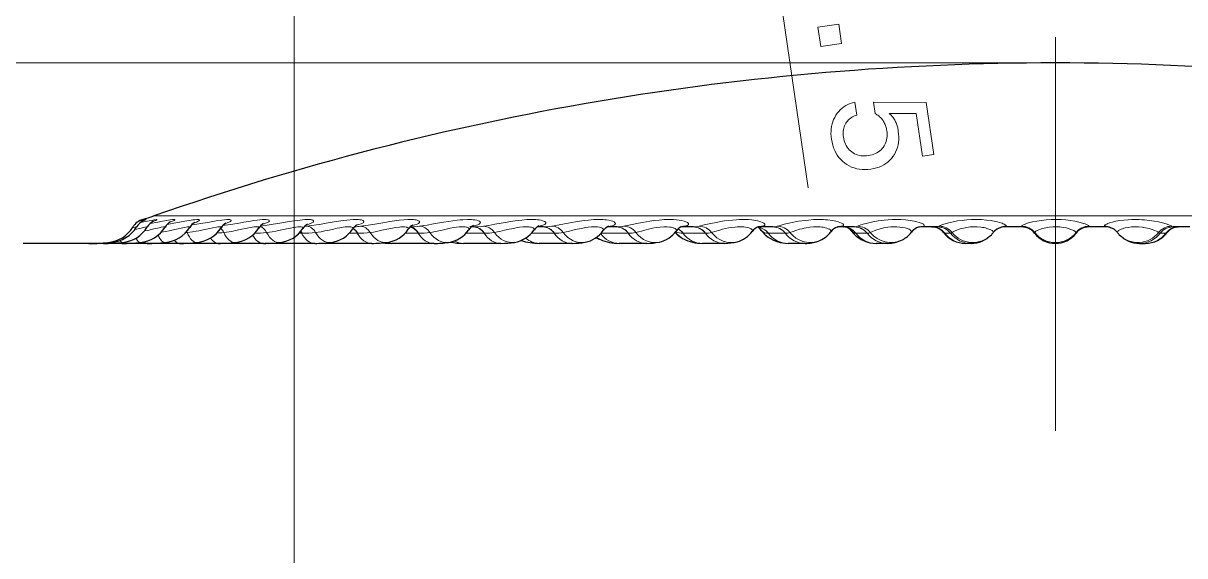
# Model space of a CAD drawing. Extents: x 0 to 297, y 0 to 562.
# Drawn here: x 122.05 to 157.45, y 100.08 to 116.32 of the extents above; entities that cross this region are included whole.
import ezdxf

# ---------------------------------------------------------------- set-up
doc = ezdxf.new("R2010")
doc.units = 0
doc.linetypes.add('DASHDOT', pattern=[18.5, 12, -3, 0.5, -3])

msp = doc.modelspace()

# ---------------------------------------------------------------- linework, layer by layer
at = {"color": 7, "linetype": 'DASHDOT', "lineweight": 13}
msp.add_line((153.502, 393.394), (153.502, 102.364), dxfattribs=at)
at = {"color": 7, "lineweight": 13}
for p, q in [((130.302, 133.509), (130.302, 91.056)), ((153.5, 115.109), (101.472, 115.109)), ((177.611, 110.445), (126.03, 110.445))]:
    msp.add_line(p, q, dxfattribs=at)
at = {"color": 7, "lineweight": 13, "ltscale": 0.417469}
msp.add_line((143.549, 127.828), (145.973, 111.306), dxfattribs=at)
at = {"color": 7, "lineweight": 13, "ltscale": 0.000217957}
msp.add_line((125.688, 110.337), (125.679, 110.334), dxfattribs=at)
at = {"color": 7, "lineweight": 13, "ltscale": 0.001839}
msp.add_line((130.619, 110.124), (130.692, 110.131), dxfattribs=at)
at = {"color": 7, "lineweight": 13, "ltscale": 0.001012}
msp.add_line((135.66, 110.128), (135.7, 110.131), dxfattribs=at)
at = {"color": 7, "lineweight": 30, "ltscale": 0.001883}
msp.add_line((135.78, 110.109), (135.704, 110.109), dxfattribs=at)
at = {"color": 7, "lineweight": 30, "ltscale": 0.00469}
msp.add_line((137.897, 110.109), (137.71, 110.109), dxfattribs=at)
at = {"color": 7, "lineweight": 13, "ltscale": 0.000327792}
msp.add_line((137.756, 110.131), (137.743, 110.129), dxfattribs=at)
at = {"color": 7, "lineweight": 13, "ltscale": 0.000237675}
msp.add_line((137.747, 110.131), (137.756, 110.131), dxfattribs=at)
at = {"color": 7, "lineweight": 30, "ltscale": 0.007217}
msp.add_line((140.134, 110.109), (139.845, 110.109), dxfattribs=at)
at = {"color": 7, "lineweight": 13, "ltscale": 0.001591}
msp.add_line((139.932, 110.131), (139.869, 110.121), dxfattribs=at)
at = {"color": 7, "lineweight": 13, "ltscale": 0.001208}
msp.add_line((139.883, 110.128), (139.932, 110.131), dxfattribs=at)
at = {"color": 7, "lineweight": 30, "ltscale": 0.00946}
msp.add_line((142.472, 110.109), (142.093, 110.109), dxfattribs=at)
at = {"color": 7, "lineweight": 30, "ltscale": 0.000719705}
msp.add_line((144.451, 110.092), (144.424, 110.102), dxfattribs=at)
at = {"color": 7, "lineweight": 30, "ltscale": 0.011376}
msp.add_line((144.894, 110.109), (144.439, 110.109), dxfattribs=at)
at = {"color": 7, "lineweight": 30, "ltscale": 0.000397166}
msp.add_line((146.858, 110.107), (146.873, 110.109), dxfattribs=at)
at = {"color": 7, "lineweight": 30, "ltscale": 0.012702}
msp.add_line((147.382, 110.109), (146.873, 110.109), dxfattribs=at)
at = {"color": 7, "lineweight": 30, "ltscale": 0.000191122}
msp.add_line((147.034, 110.109), (147.042, 110.109), dxfattribs=at)
at = {"color": 7, "lineweight": 30, "ltscale": 0.012899}
for p, q in [((149.916, 110.109), (149.4, 110.109)), ((157.604, 110.109), (157.088, 110.109))]:
    msp.add_line(p, q, dxfattribs=at)
at = {"color": 7, "lineweight": 30, "ltscale": 0.000479229}
msp.add_line((149.741, 110.109), (149.76, 110.108), dxfattribs=at)
at = {"color": 7, "lineweight": 30, "ltscale": 0.012998}
for p, q in [((152.477, 110.109), (151.957, 110.109)), ((155.046, 110.109), (154.526, 110.109))]:
    msp.add_line(p, q, dxfattribs=at)
at = {"color": 7, "lineweight": 13, "ltscale": 0.000560812}
for p, q in [((152.477, 110.131), (152.477, 110.109)), ((154.526, 110.109), (154.527, 110.131))]:
    msp.add_line(p, q, dxfattribs=at)
at = {"color": 7, "lineweight": 30, "ltscale": 0.00047961}
msp.add_line((157.262, 110.109), (157.243, 110.108), dxfattribs=at)
at = {"color": 7, "lineweight": 13, "ltscale": 0.0012}
msp.add_line((126.995, 109.936), (127.043, 109.94), dxfattribs=at)
at = {"color": 7, "lineweight": 13, "ltscale": 0.000887598}
msp.add_line((127.043, 109.94), (127.029, 109.972), dxfattribs=at)
at = {"color": 7, "lineweight": 13, "ltscale": 0.002045}
msp.add_line((130.535, 109.916), (130.453, 109.916), dxfattribs=at)
at = {"color": 7, "lineweight": 13, "ltscale": 0.000325775}
msp.add_line((130.548, 109.916), (130.535, 109.916), dxfattribs=at)
at = {"color": 7, "lineweight": 13, "ltscale": 0.006195}
msp.add_line((132.23, 109.916), (131.982, 109.916), dxfattribs=at)
at = {"color": 7, "lineweight": 13, "ltscale": 0.000300217}
msp.add_line((132.242, 109.916), (132.23, 109.916), dxfattribs=at)
at = {"color": 7, "lineweight": 13, "ltscale": 0.010109}
msp.add_line((134.087, 109.916), (133.683, 109.916), dxfattribs=at)
at = {"color": 7, "lineweight": 13, "ltscale": 0.000273132}
msp.add_line((134.098, 109.916), (134.087, 109.916), dxfattribs=at)
at = {"color": 7, "lineweight": 13, "ltscale": 0.01381}
msp.add_line((136.092, 109.916), (135.54, 109.916), dxfattribs=at)
at = {"color": 7, "lineweight": 13, "ltscale": 0.000244141}
msp.add_line((136.102, 109.916), (136.092, 109.916), dxfattribs=at)
at = {"color": 7, "lineweight": 13, "ltscale": 0.017324}
msp.add_line((138.23, 109.916), (137.537, 109.916), dxfattribs=at)
at = {"color": 7, "lineweight": 13, "ltscale": 0.000212479}
msp.add_line((138.238, 109.916), (138.23, 109.916), dxfattribs=at)
at = {"color": 7, "lineweight": 13, "ltscale": 0.020586}
msp.add_line((140.483, 109.916), (139.66, 109.916), dxfattribs=at)
at = {"color": 7, "lineweight": 13, "ltscale": 0.000179672}
msp.add_line((140.491, 109.916), (140.483, 109.916), dxfattribs=at)
at = {"color": 7, "lineweight": 13, "ltscale": 0.000143051}
msp.add_line((142.158, 109.916), (142.152, 109.916), dxfattribs=at)
at = {"color": 7, "lineweight": 13, "ltscale": 0.016958}
msp.add_line((142.836, 109.916), (142.158, 109.916), dxfattribs=at)
at = {"color": 7, "lineweight": 13, "ltscale": 0.000145721}
msp.add_line((142.842, 109.916), (142.836, 109.916), dxfattribs=at)
at = {"color": 7, "lineweight": 13, "ltscale": 0.000108719}
msp.add_line((144.757, 109.916), (144.752, 109.916), dxfattribs=at)
at = {"color": 7, "lineweight": 13, "ltscale": 0.012833}
msp.add_line((145.27, 109.916), (144.757, 109.916), dxfattribs=at)
at = {"color": 7, "lineweight": 13, "ltscale": 0.000110245}
msp.add_line((145.274, 109.916), (145.27, 109.916), dxfattribs=at)
at = {"color": 7, "lineweight": 13, "ltscale": 0.000235846}
msp.add_line((147.287, 109.987), (147.293, 109.98), dxfattribs=at)
at = {"color": 7, "lineweight": 13, "ltscale": 7.28607e-05}
msp.add_line((147.422, 109.916), (147.419, 109.916), dxfattribs=at)
at = {"color": 7, "lineweight": 13, "ltscale": 0.00861}
msp.add_line((147.767, 109.916), (147.422, 109.916), dxfattribs=at)
at = {"color": 7, "lineweight": 13, "ltscale": 7.40051e-05}
msp.add_line((147.769, 109.916), (147.767, 109.916), dxfattribs=at)
at = {"color": 7, "lineweight": 13, "ltscale": 3.66211e-05}
for p, q in [((150.134, 109.916), (150.132, 109.916)), ((156.87, 109.916), (156.871, 109.916))]:
    msp.add_line(p, q, dxfattribs=at)
at = {"color": 7, "lineweight": 13, "ltscale": 0.004321}
for p, q in [((150.307, 109.916), (150.134, 109.916)), ((156.87, 109.916), (156.697, 109.916))]:
    msp.add_line(p, q, dxfattribs=at)
at = {"color": 7, "lineweight": 13, "ltscale": 3.7384e-05}
for p, q in [((150.308, 109.916), (150.307, 109.916)), ((156.697, 109.916), (156.695, 109.916))]:
    msp.add_line(p, q, dxfattribs=at)
at = {"color": 7, "lineweight": 30, "ltscale": 0.001379}
msp.add_line((151.612, 109.941), (151.648, 109.983), dxfattribs=at)
at = {"color": 7, "lineweight": 13, "ltscale": 0.000591573}
for p, q in [((152.872, 109.94), (152.871, 109.916)), ((154.132, 109.916), (154.132, 109.94))]:
    msp.add_line(p, q, dxfattribs=at)
at = {"color": 7, "lineweight": 30, "ltscale": 0.00138}
msp.add_line((155.392, 109.941), (155.356, 109.983), dxfattribs=at)
at = {"color": 7, "lineweight": 30, "ltscale": 0.05}
msp.add_line((124.05, 109.609), (122.05, 109.609), dxfattribs=at)
at = {"color": 7, "lineweight": 30, "ltscale": 0.002679}
msp.add_line((124.162, 109.609), (124.055, 109.609), dxfattribs=at)
at = {"color": 7, "lineweight": 30, "ltscale": 0.00826}
msp.add_line((124.497, 109.609), (124.167, 109.609), dxfattribs=at)
at = {"color": 7, "lineweight": 30, "ltscale": 0.013779}
msp.add_line((125.053, 109.609), (124.502, 109.609), dxfattribs=at)
at = {"color": 7, "lineweight": 30, "ltscale": 0.019193}
msp.add_line((125.826, 109.609), (125.058, 109.609), dxfattribs=at)
at = {"color": 7, "lineweight": 30, "ltscale": 0.024459}
msp.add_line((126.809, 109.609), (125.831, 109.609), dxfattribs=at)
at = {"color": 7, "lineweight": 30, "ltscale": 0.02954}
msp.add_line((127.996, 109.609), (126.814, 109.609), dxfattribs=at)
at = {"color": 7, "lineweight": 30, "ltscale": 0.034395}
msp.add_line((129.376, 109.609), (128, 109.609), dxfattribs=at)
at = {"color": 7, "lineweight": 30, "ltscale": 0.000357819}
msp.add_line((129.394, 109.609), (129.408, 109.609), dxfattribs=at)
at = {"color": 7, "lineweight": 30, "ltscale": 0.038302}
msp.add_line((130.94, 109.609), (129.408, 109.609), dxfattribs=at)
at = {"color": 7, "lineweight": 30, "ltscale": 0.003582}
msp.add_line((131.119, 109.612), (131.262, 109.609), dxfattribs=at)
at = {"color": 7, "lineweight": 30, "ltscale": 0.035355}
msp.add_line((132.676, 109.609), (131.262, 109.609), dxfattribs=at)
at = {"color": 7, "lineweight": 30, "ltscale": 0.032139}
msp.add_line((134.57, 109.609), (133.285, 109.609), dxfattribs=at)
at = {"color": 7, "lineweight": 30, "ltscale": 0.028679}
msp.add_line((136.609, 109.609), (135.462, 109.609), dxfattribs=at)
at = {"color": 7, "lineweight": 30, "ltscale": 0.025}
msp.add_line((138.776, 109.609), (137.776, 109.609), dxfattribs=at)
at = {"color": 7, "lineweight": 30, "ltscale": 0.021131}
msp.add_line((141.055, 109.609), (140.21, 109.609), dxfattribs=at)
at = {"color": 7, "lineweight": 30, "ltscale": 0.017101}
msp.add_line((143.429, 109.609), (142.745, 109.609), dxfattribs=at)
at = {"color": 7, "lineweight": 30, "ltscale": 0.012941}
msp.add_line((145.879, 109.609), (145.361, 109.609), dxfattribs=at)
at = {"color": 7, "lineweight": 30, "ltscale": 0.008682}
msp.add_line((148.388, 109.609), (148.04, 109.609), dxfattribs=at)
at = {"color": 7, "lineweight": 30, "ltscale": 0.004358}
for p, q in [((150.935, 109.609), (150.761, 109.609)), ((156.069, 109.609), (156.243, 109.609))]:
    msp.add_line(p, q, dxfattribs=at)
at = {"color": 7, "lineweight": 13}
for points in [[(146.266, 116.2), (146.902, 116.294), (146.989, 115.703), (146.352, 115.61)], [(147.392, 113.913), (147.45, 113.517), (147.406, 113.502), (147.364, 113.485), (147.325, 113.465), (147.288, 113.444), (147.254, 113.42), (147.221, 113.395), (147.192, 113.367), (147.164, 113.337), (147.139, 113.305), (147.116, 113.271), (147.096, 113.235), (147.079, 113.197), (147.065, 113.159), (147.054, 113.119), (147.045, 113.077), (147.039, 113.034), (147.036, 112.99), (147.036, 112.945), (147.039, 112.898), (147.045, 112.85), (147.055, 112.792), (147.069, 112.736), (147.086, 112.684), (147.106, 112.634), (147.13, 112.588), (147.157, 112.544), (147.187, 112.503), (147.22, 112.465), (147.257, 112.429), (147.297, 112.397), (147.339, 112.368), (147.384, 112.343), (147.43, 112.322), (147.477, 112.305), (147.527, 112.292), (147.578, 112.282), (147.631, 112.277), (147.686, 112.276), (147.743, 112.279), (147.801, 112.285), (147.86, 112.296), (147.916, 112.31), (147.969, 112.327), (148.019, 112.347), (148.066, 112.37), (148.11, 112.397), (148.151, 112.427), (148.19, 112.46), (148.225, 112.496), (148.257, 112.536), (148.285, 112.578), (148.31, 112.622), (148.331, 112.668), (148.348, 112.716), (148.36, 112.765), (148.369, 112.817), (148.374, 112.871), (148.375, 112.927), (148.372, 112.984), (148.365, 113.044), (148.36, 113.078), (148.353, 113.111), (148.344, 113.144), (148.335, 113.176), (148.324, 113.207), (148.312, 113.237), (148.298, 113.266), (148.284, 113.295), (148.268, 113.323), (148.25, 113.35), (148.232, 113.376), (148.212, 113.401), (148.191, 113.425), (148.169, 113.448), (148.145, 113.471), (148.12, 113.492), (148.094, 113.513), (148.067, 113.532), (148.039, 113.551), (148.009, 113.569), (147.959, 113.909), (149.566, 113.906), (149.799, 112.321), (149.449, 112.269), (149.258, 113.569), (148.442, 113.571), (148.463, 113.552), (148.484, 113.532), (148.504, 113.511), (148.523, 113.489), (148.541, 113.467), (148.559, 113.443), (148.576, 113.419), (148.592, 113.393), (148.607, 113.367), (148.621, 113.34), (148.635, 113.312), (148.648, 113.284), (148.659, 113.255), (148.67, 113.225), (148.68, 113.194), (148.689, 113.163), (148.698, 113.131), (148.705, 113.098), (148.711, 113.065), (148.717, 113.031), (148.727, 112.941), (148.732, 112.854), (148.73, 112.77), (148.723, 112.688), (148.709, 112.609), (148.69, 112.533), (148.665, 112.46), (148.634, 112.389), (148.596, 112.321), (148.553, 112.256), (148.505, 112.195), (148.453, 112.139), (148.396, 112.088), (148.336, 112.042), (148.271, 112.001), (148.202, 111.966), (148.128, 111.935), (148.051, 111.909), (147.969, 111.889), (147.883, 111.873), (147.791, 111.863), (147.701, 111.859), (147.615, 111.861), (147.531, 111.87), (147.449, 111.885), (147.371, 111.907), (147.295, 111.935), (147.221, 111.969), (147.15, 112.01), (147.083, 112.057), (147.018, 112.11), (146.96, 112.167), (146.906, 112.229), (146.858, 112.295), (146.815, 112.365), (146.778, 112.44), (146.745, 112.519), (146.718, 112.603), (146.696, 112.691), (146.68, 112.784), (146.67, 112.866), (146.665, 112.947), (146.666, 113.025), (146.672, 113.102), (146.683, 113.176), (146.699, 113.248), (146.72, 113.318), (146.746, 113.385), (146.778, 113.451), (146.814, 113.514), (146.856, 113.574), (146.9, 113.629), (146.949, 113.681), (147.001, 113.727), (147.057, 113.769), (147.116, 113.807), (147.18, 113.84), (147.247, 113.869), (147.317, 113.893)]]:
    msp.add_lwpolyline(points, close=True, dxfattribs=at)
for points in [[(125.376, 110.082), (125.466, 110.106), (125.492, 110.112), (125.502, 110.114), (125.504, 110.114), (125.505, 110.114), (125.505, 110.113), (125.505, 110.113), (125.505, 110.113), (125.505, 110.113)], [(125.447, 110.027), (125.602, 110.065), (125.712, 110.092), (125.755, 110.102), (125.803, 110.112), (125.824, 110.114), (125.83, 110.113), (125.831, 110.112), (125.831, 110.111), (125.831, 110.109)], [(125.576, 110.29), (125.703, 110.319), (125.749, 110.329), (125.79, 110.336), (125.796, 110.336), (125.797, 110.336), (125.797, 110.336), (125.797, 110.336), (125.797, 110.335), (125.797, 110.334), (125.794, 110.333), (125.787, 110.329), (125.76, 110.318), (125.713, 110.302)], [(125.62, 110.243), (125.885, 110.298), (125.998, 110.32), (126.043, 110.329), (126.099, 110.336), (126.116, 110.336), (126.123, 110.335), (126.125, 110.334), (126.126, 110.332), (126.125, 110.331), (126.124, 110.329), (126.117, 110.323), (126.088, 110.308), (126.051, 110.294), (126.002, 110.277)], [(125.742, 109.986), (125.844, 110.006), (126.032, 110.048), (126.19, 110.085), (126.253, 110.099), (126.325, 110.112), (126.357, 110.114), (126.366, 110.113), (126.371, 110.111), (126.372, 110.109), (126.372, 110.107), (126.371, 110.104)], [(125.915, 110.213), (126.149, 110.255), (126.292, 110.283), (126.421, 110.307), (126.529, 110.326), (126.6, 110.335), (126.627, 110.336), (126.656, 110.335), (126.666, 110.332), (126.669, 110.329), (126.67, 110.327), (126.669, 110.325), (126.666, 110.319), (126.659, 110.313), (126.648, 110.306), (126.626, 110.294), (126.597, 110.281), (126.518, 110.253)], [(126.259, 109.955), (126.381, 109.974), (126.5, 109.996), (126.577, 110.012), (126.722, 110.044), (126.909, 110.086), (127.017, 110.106), (127.058, 110.112), (127.084, 110.114), (127.104, 110.113), (127.117, 110.111), (127.122, 110.107), (127.124, 110.103), (127.122, 110.097)], [(126.437, 110.189), (126.584, 110.212), (126.864, 110.262), (127.035, 110.293), (127.113, 110.307), (127.219, 110.323), (127.282, 110.331), (127.335, 110.336), (127.378, 110.336), (127.401, 110.334), (127.417, 110.329), (127.423, 110.325), (127.426, 110.318), (127.424, 110.313), (127.413, 110.301), (127.4, 110.292), (127.381, 110.281), (127.326, 110.257), (127.251, 110.232)], [(127.043, 109.94), (127.127, 109.949), (127.212, 109.961), (127.323, 109.98), (127.397, 109.995), (127.538, 110.024), (127.736, 110.067), (127.824, 110.085), (127.937, 110.105), (127.983, 110.111), (128.021, 110.114), (128.051, 110.113), (128.071, 110.108), (128.077, 110.104), (128.08, 110.1), (128.081, 110.094), (128.078, 110.088)], [(127.177, 110.169), (127.345, 110.194), (127.456, 110.212), (127.673, 110.249), (127.878, 110.285), (127.973, 110.301), (128.104, 110.321), (128.185, 110.33), (128.255, 110.335), (128.313, 110.336), (128.346, 110.333), (128.371, 110.327), (128.382, 110.321), (128.387, 110.313), (128.386, 110.303), (128.381, 110.295), (128.373, 110.287), (128.345, 110.268), (128.318, 110.255), (128.285, 110.241), (128.243, 110.226), (128.194, 110.211)], [(128.126, 110.152), (128.371, 110.186), (128.567, 110.218), (128.777, 110.254), (128.977, 110.288), (129.079, 110.304), (129.175, 110.317), (129.261, 110.327), (129.34, 110.334), (129.401, 110.336), (129.454, 110.335), (129.499, 110.33), (129.516, 110.326), (129.53, 110.321), (129.543, 110.312), (129.548, 110.301), (129.546, 110.289), (129.54, 110.28), (129.53, 110.27), (129.513, 110.259), (129.492, 110.247), (129.465, 110.234), (129.434, 110.222), (129.391, 110.207), (129.343, 110.193)], [(128.159, 109.94), (128.243, 109.95), (128.329, 109.963), (128.443, 109.983), (128.518, 109.998), (128.663, 110.028), (128.87, 110.072), (128.963, 110.09), (129.026, 110.101), (129.083, 110.109), (129.128, 110.113), (129.166, 110.114), (129.187, 110.113), (129.204, 110.111), (129.216, 110.108), (129.226, 110.103), (129.233, 110.096), (129.235, 110.088), (129.231, 110.077)], [(129.277, 110.136), (129.42, 110.154), (129.667, 110.191), (129.867, 110.224), (130.156, 110.273), (130.307, 110.297), (130.485, 110.321), (130.56, 110.328), (130.63, 110.334), (130.724, 110.337), (130.765, 110.335), (130.801, 110.333), (130.831, 110.328), (130.855, 110.322), (130.872, 110.316), (130.884, 110.31), (130.891, 110.304), (130.896, 110.298), (130.899, 110.291), (130.899, 110.284), (130.897, 110.277), (130.892, 110.269), (130.882, 110.257), (130.866, 110.246), (130.845, 110.233), (130.82, 110.221), (130.757, 110.197), (130.679, 110.176)], [(129.467, 109.94), (129.551, 109.95), (129.636, 109.964), (129.752, 109.985), (129.829, 110.001), (129.977, 110.032), (130.123, 110.064), (130.192, 110.077), (130.29, 110.095), (130.357, 110.105), (130.417, 110.111), (130.46, 110.114), (130.497, 110.113), (130.524, 110.111), (130.546, 110.107), (130.559, 110.103), (130.569, 110.097), (130.577, 110.088), (130.579, 110.078), (130.574, 110.066)], [(130.692, 110.131), (130.834, 110.149), (130.982, 110.17), (131.083, 110.186), (131.286, 110.22), (131.587, 110.271), (131.802, 110.303), (131.906, 110.317), (132.01, 110.327), (132.108, 110.334), (132.214, 110.336), (132.262, 110.335), (132.305, 110.331), (132.357, 110.322), (132.378, 110.316), (132.396, 110.309), (132.411, 110.302), (132.421, 110.293), (132.428, 110.28), (132.428, 110.266), (132.42, 110.251), (132.408, 110.239), (132.391, 110.227), (132.369, 110.215), (132.343, 110.203), (132.279, 110.181), (132.201, 110.161)], [(130.958, 109.94), (131.04, 109.951), (131.125, 109.965), (131.242, 109.988), (131.319, 110.004), (131.469, 110.036), (131.62, 110.068), (131.693, 110.082), (131.795, 110.099), (131.865, 110.108), (131.929, 110.113), (131.985, 110.114), (132.031, 110.11), (132.067, 110.103), (132.087, 110.094), (132.094, 110.088), (132.099, 110.082), (132.101, 110.076), (132.102, 110.069), (132.1, 110.061), (132.095, 110.053)], [(132.331, 110.131), (132.469, 110.15), (132.566, 110.164), (132.765, 110.197), (133.07, 110.25), (133.222, 110.275), (133.367, 110.296), (133.508, 110.315), (133.643, 110.328), (133.77, 110.335), (133.834, 110.337), (133.895, 110.335), (133.941, 110.333), (133.984, 110.328), (134.019, 110.322), (134.051, 110.315), (134.075, 110.307), (134.095, 110.298), (134.111, 110.288), (134.122, 110.276), (134.127, 110.263), (134.126, 110.25), (134.118, 110.236), (134.108, 110.226), (134.096, 110.217), (134.078, 110.205), (134.055, 110.194), (134.024, 110.182), (133.988, 110.171), (133.943, 110.159), (133.894, 110.149)], [(132.621, 109.94), (132.722, 109.955), (132.83, 109.975), (132.931, 109.997), (133.128, 110.04), (133.253, 110.067), (133.403, 110.093), (133.511, 110.107), (133.561, 110.111), (133.607, 110.114), (133.666, 110.113), (133.716, 110.107), (133.737, 110.103), (133.754, 110.097), (133.776, 110.086), (133.783, 110.08), (133.789, 110.073), (133.792, 110.062), (133.79, 110.051), (133.785, 110.04)], [(134.098, 109.916), (134.081, 109.943), (134.063, 109.968), (134.043, 109.991), (134.023, 110.012), (133.993, 110.038), (133.961, 110.06), (133.928, 110.079), (133.885, 110.095), (133.84, 110.105)], [(134.13, 110.131), (134.262, 110.15), (134.356, 110.166), (134.552, 110.2), (134.856, 110.253), (135.01, 110.278), (135.142, 110.297), (135.272, 110.314), (135.362, 110.323), (135.45, 110.33), (135.585, 110.336), (135.65, 110.336), (135.712, 110.334), (135.765, 110.33), (135.815, 110.325), (135.873, 110.314), (135.92, 110.299), (135.94, 110.29), (135.956, 110.281), (135.968, 110.271), (135.976, 110.261), (135.98, 110.247), (135.978, 110.232), (135.969, 110.218), (135.958, 110.208), (135.944, 110.198), (135.923, 110.187), (135.899, 110.176), (135.867, 110.165), (135.83, 110.155), (135.746, 110.138)], [(134.443, 109.94), (134.519, 109.952), (134.6, 109.968), (134.771, 110.006), (134.941, 110.044), (135.058, 110.068), (135.171, 110.089), (135.253, 110.101), (135.33, 110.109), (135.414, 110.114), (135.487, 110.112), (135.522, 110.109), (135.553, 110.104), (135.576, 110.098), (135.596, 110.091), (135.62, 110.078), (135.628, 110.07), (135.633, 110.062), (135.637, 110.051), (135.635, 110.039), (135.629, 110.026)], [(136.102, 109.916), (136.084, 109.942), (136.065, 109.967), (136.045, 109.99), (136.023, 110.011), (135.992, 110.036), (135.959, 110.058), (135.924, 110.076), (135.877, 110.094), (135.829, 110.105), (135.78, 110.109)], [(136.077, 110.131), (136.239, 110.158), (136.42, 110.191), (136.612, 110.226), (136.8, 110.259), (136.895, 110.275), (137.037, 110.296), (137.142, 110.309), (137.246, 110.32), (137.398, 110.332), (137.471, 110.335), (137.542, 110.337), (137.609, 110.336), (137.672, 110.333), (137.722, 110.329), (137.77, 110.323), (137.832, 110.312), (137.886, 110.298), (137.909, 110.289), (137.928, 110.28), (137.945, 110.271), (137.958, 110.261), (137.967, 110.251), (137.973, 110.241), (137.975, 110.227), (137.97, 110.212), (137.959, 110.198), (137.94, 110.184), (137.915, 110.171), (137.884, 110.16), (137.847, 110.149), (137.804, 110.139), (137.756, 110.131)], [(136.41, 109.94), (136.506, 109.958), (136.575, 109.973), (136.72, 110.007), (136.856, 110.039), (136.925, 110.054), (137.027, 110.075), (137.102, 110.088), (137.175, 110.099), (137.28, 110.11), (137.376, 110.114), (137.422, 110.113), (137.464, 110.11), (137.503, 110.105), (137.537, 110.098), (137.575, 110.086), (137.591, 110.078), (137.604, 110.069), (137.613, 110.06), (137.619, 110.052), (137.623, 110.039), (137.621, 110.025), (137.614, 110.012)], [(138.156, 110.131), (138.226, 110.143), (138.384, 110.174), (138.651, 110.226), (138.882, 110.267), (139, 110.286), (139.141, 110.305), (139.28, 110.32), (139.434, 110.332), (139.582, 110.336), (139.711, 110.334), (139.771, 110.33), (139.829, 110.324), (139.9, 110.313), (139.962, 110.299), (140.015, 110.282), (140.053, 110.264), (140.068, 110.254), (140.08, 110.244), (140.092, 110.229), (140.096, 110.214), (140.092, 110.198), (140.08, 110.184), (140.065, 110.173), (140.046, 110.163), (140.023, 110.153), (139.996, 110.145), (139.932, 110.131)], [(138.506, 109.94), (138.595, 109.958), (138.661, 109.974), (138.801, 110.01), (138.932, 110.042), (138.999, 110.057), (139.1, 110.077), (139.181, 110.091), (139.261, 110.102), (139.369, 110.111), (139.421, 110.114), (139.47, 110.114), (139.546, 110.109), (139.612, 110.1), (139.641, 110.093), (139.667, 110.084), (139.695, 110.071), (139.717, 110.057), (139.724, 110.049), (139.73, 110.04), (139.735, 110.026), (139.734, 110.012), (139.726, 109.998)], [(140.353, 110.131), (140.555, 110.174), (140.804, 110.226), (140.917, 110.247), (141.032, 110.268), (141.149, 110.287), (141.267, 110.303), (141.424, 110.32), (141.579, 110.332), (141.729, 110.336), (141.8, 110.336), (141.87, 110.334), (141.959, 110.327), (142.043, 110.318), (142.119, 110.304), (142.187, 110.288), (142.244, 110.268), (142.268, 110.258), (142.288, 110.246), (142.303, 110.236), (142.314, 110.225), (142.322, 110.215), (142.326, 110.204), (142.325, 110.191), (142.318, 110.177), (142.305, 110.165), (142.289, 110.156), (142.27, 110.147), (142.242, 110.139), (142.21, 110.131)], [(140.717, 109.94), (140.797, 109.959), (140.891, 109.985), (140.992, 110.013), (141.144, 110.051), (141.222, 110.068), (141.34, 110.089), (141.456, 110.105), (141.568, 110.113), (141.621, 110.114), (141.672, 110.113), (141.752, 110.107), (141.792, 110.101), (141.828, 110.093), (141.856, 110.086), (141.882, 110.077), (141.913, 110.062), (141.936, 110.046), (141.945, 110.037), (141.952, 110.029), (141.957, 110.014), (141.957, 109.999), (141.949, 109.984)], [(142.649, 110.131), (142.802, 110.169), (142.897, 110.191), (143.055, 110.226), (143.176, 110.25), (143.301, 110.273), (143.417, 110.291), (143.535, 110.307), (143.659, 110.32), (143.783, 110.33), (143.865, 110.334), (143.945, 110.336), (144.051, 110.336), (144.153, 110.332), (144.25, 110.324), (144.312, 110.316), (144.372, 110.307), (144.423, 110.297), (144.471, 110.286), (144.53, 110.268), (144.58, 110.248), (144.6, 110.237), (144.618, 110.227), (144.631, 110.216), (144.642, 110.205), (144.647, 110.197), (144.65, 110.189), (144.65, 110.177), (144.645, 110.166), (144.634, 110.156), (144.624, 110.149), (144.61, 110.142), (144.575, 110.131)], [(143.026, 109.94), (143.055, 109.948), (143.124, 109.969), (143.278, 110.016), (143.363, 110.039), (143.453, 110.06), (143.538, 110.078), (143.624, 110.093), (143.743, 110.107), (143.803, 110.111), (143.862, 110.114), (143.915, 110.114), (143.967, 110.112), (144.012, 110.108), (144.055, 110.103), (144.109, 110.093), (144.157, 110.08), (144.198, 110.065), (144.231, 110.048), (144.256, 110.029), (144.264, 110.02), (144.27, 110.01), (144.274, 109.996), (144.273, 109.984), (144.267, 109.971)], [(145.028, 110.131), (145.117, 110.158), (145.24, 110.191), (145.386, 110.226), (145.572, 110.264), (145.671, 110.282), (145.772, 110.297), (145.873, 110.31), (145.975, 110.321), (146.129, 110.332), (146.282, 110.336), (146.43, 110.334), (146.502, 110.33), (146.572, 110.324), (146.698, 110.308), (146.757, 110.298), (146.812, 110.286), (146.88, 110.269), (146.939, 110.249), (146.988, 110.228), (147.023, 110.207), (147.035, 110.197), (147.044, 110.186), (147.05, 110.173), (147.05, 110.161), (147.042, 110.149), (147.028, 110.139), (147.008, 110.131)], [(145.414, 109.94), (145.508, 109.974), (145.593, 110.003), (145.709, 110.039), (145.782, 110.057), (145.846, 110.072), (145.911, 110.085), (146.02, 110.101), (146.129, 110.111), (146.235, 110.114), (146.336, 110.11), (146.384, 110.105), (146.429, 110.098), (146.486, 110.087), (146.537, 110.073), (146.582, 110.056), (146.618, 110.038), (146.646, 110.018), (146.655, 110.007), (146.662, 109.997), (146.667, 109.984), (146.667, 109.971), (146.662, 109.96)], [(147.471, 110.131), (147.494, 110.141), (147.524, 110.153), (147.579, 110.171), (147.646, 110.192), (147.779, 110.227), (147.937, 110.262), (148.107, 110.292), (148.195, 110.304), (148.284, 110.315), (148.405, 110.326), (148.526, 110.333), (148.646, 110.336), (148.793, 110.334), (148.937, 110.325), (149.074, 110.31), (149.139, 110.299), (149.201, 110.288), (149.278, 110.27), (149.348, 110.25), (149.408, 110.229), (149.439, 110.215), (149.465, 110.201), (149.481, 110.191), (149.494, 110.181), (149.506, 110.166), (149.509, 110.159), (149.509, 110.152), (149.507, 110.146), (149.503, 110.14), (149.49, 110.131)], [(147.863, 109.94), (147.929, 109.97), (147.976, 109.99), (148.061, 110.021), (148.165, 110.053), (148.28, 110.079), (148.34, 110.09), (148.401, 110.099), (148.493, 110.109), (148.585, 110.113), (148.675, 110.113), (148.762, 110.107), (148.845, 110.096), (148.921, 110.081), (148.988, 110.06), (149.018, 110.049), (149.045, 110.037), (149.075, 110.02), (149.098, 110.002), (149.113, 109.985), (149.119, 109.972), (149.12, 109.96), (149.116, 109.95)], [(149.961, 110.131), (149.969, 110.138), (149.996, 110.153), (150.025, 110.166), (150.061, 110.18), (150.149, 110.209), (150.26, 110.239), (150.384, 110.267), (150.518, 110.291), (150.658, 110.311), (150.802, 110.326), (150.948, 110.334), (151.101, 110.336), (151.252, 110.332), (151.4, 110.321), (151.542, 110.303), (151.674, 110.279), (151.736, 110.265), (151.793, 110.249), (151.879, 110.222), (151.916, 110.208), (151.947, 110.193), (151.973, 110.179), (151.992, 110.166), (152.004, 110.153), (152.007, 110.147), (152.008, 110.141), (152.006, 110.136), (152.003, 110.131)], [(150.356, 109.94), (150.367, 109.949), (150.384, 109.96), (150.444, 109.992), (150.521, 110.024), (150.606, 110.052), (150.701, 110.076), (150.803, 110.095), (150.91, 110.108), (151.017, 110.113), (151.124, 110.112), (151.227, 110.104), (151.278, 110.097), (151.328, 110.088), (151.375, 110.078), (151.419, 110.066), (151.479, 110.046), (151.531, 110.024), (151.572, 110), (151.587, 109.989), (151.6, 109.978), (151.611, 109.963), (151.615, 109.951), (151.612, 109.941)], [(154.527, 110.131), (154.525, 110.137), (154.521, 110.143), (154.513, 110.15), (154.496, 110.162), (154.472, 110.174), (154.409, 110.201), (154.329, 110.228), (154.217, 110.257), (154.093, 110.284), (153.959, 110.305), (153.819, 110.322), (153.675, 110.332), (153.529, 110.336), (153.376, 110.334), (153.225, 110.325), (153.077, 110.31), (152.936, 110.288), (152.804, 110.261), (152.685, 110.231), (152.6, 110.203), (152.564, 110.189), (152.533, 110.175), (152.509, 110.163), (152.491, 110.15), (152.483, 110.143), (152.478, 110.137), (152.477, 110.131)], [(154.132, 109.94), (154.131, 109.944), (154.124, 109.955), (154.101, 109.974), (154.066, 109.997), (154.037, 110.011), (154.004, 110.026), (153.926, 110.054), (153.837, 110.078), (153.739, 110.096), (153.637, 110.108), (153.531, 110.114), (153.426, 110.112), (153.315, 110.103), (153.209, 110.086), (153.158, 110.076), (153.11, 110.063), (153.05, 110.045), (152.997, 110.025), (152.951, 110.004), (152.909, 109.979), (152.893, 109.967), (152.882, 109.956), (152.873, 109.945), (152.872, 109.94)], [(155.001, 110.131), (154.997, 110.137), (154.996, 110.143), (154.999, 110.151), (155.004, 110.158), (155.024, 110.175), (155.044, 110.187), (155.068, 110.199), (155.105, 110.215), (155.147, 110.23), (155.241, 110.258), (155.348, 110.282), (155.465, 110.303), (155.59, 110.319), (155.72, 110.33), (155.831, 110.335), (155.942, 110.337), (156.054, 110.334), (156.138, 110.33), (156.222, 110.324), (156.367, 110.308), (156.509, 110.287), (156.644, 110.262), (156.769, 110.233), (156.878, 110.202), (156.965, 110.171), (157.001, 110.156), (157.027, 110.143), (157.043, 110.131)], [(155.392, 109.941), (155.389, 109.948), (155.39, 109.957), (155.394, 109.965), (155.401, 109.974), (155.413, 109.987), (155.43, 109.999), (155.463, 110.019), (155.503, 110.038), (155.551, 110.056), (155.591, 110.068), (155.634, 110.079), (155.726, 110.097), (155.825, 110.109), (155.927, 110.114), (156.031, 110.112), (156.144, 110.103), (156.254, 110.086), (156.358, 110.063), (156.452, 110.035), (156.533, 110.004), (156.587, 109.979), (156.626, 109.957), (156.648, 109.94)]]:
    msp.add_lwpolyline(points, dxfattribs=at)
at = {"color": 7, "lineweight": 30}
for centre, radius, start, end in [((153.5, 31.875), 83.234, 89.99877, 109.27096), ((153.504, 31.875), 83.234, 70.72903, 90.00123), ((124.05, 116.109), 6, 285.8423, 289.2702), ((124.54, 110.63), 1, 275.1131, 328.8914), ((124.65, 110.63), 0.999, 275.1403, 328.8474), ((124.979, 110.627), 0.997, 275.2254, 328.7124), ((125.824, 109.855), 0.5, 105.8426, 148.8913), ((125.922, 109.864), 0.485, 113.5792, 149.1286), ((125.525, 110.622), 0.992, 275.3577, 328.5073), ((126.23, 109.872), 0.465, 116.615, 149.2419), ((126.753, 109.877), 0.444, 118.4659, 149.1774), ((126.284, 110.616), 0.986, 275.545, 328.2261), ((127.485, 109.879), 0.423, 119.5984, 148.9883), ((127.249, 110.608), 0.979, 275.8124, 327.8664), ((128.425, 109.876), 0.406, 120.0636, 148.6673), ((129.562, 109.873), 0.389, 119.9175, 148.3301), ((130.894, 109.865), 0.378, 119.5277, 147.8589), ((132.407, 109.854), 0.37, 118.813, 147.4379), ((134.091, 109.84), 0.365, 117.6413, 146.9547), ((135.934, 109.823), 0.366, 116.3073, 146.4113), ((137.921, 109.804), 0.37, 114.739, 145.8887), ((140.033, 109.788), 0.372, 112.5064, 145.6257), ((142.264, 109.765), 0.383, 110.4698, 145.1344), ((144.591, 109.741), 0.397, 108.4841, 144.6086), ((144.245, 109.793), 0.363, 35.5093, 55.3516), ((147.004, 109.708), 0.424, 110.1357, 143.6909), ((147.043, 109.791), 0.317, 49.1537, 90.2255), ((149.397, 109.819), 0.29, 89.5561, 115.9763), ((149.747, 109.665), 0.443, 39.0915, 88.2216), ((151.954, 109.672), 0.437, 89.5396, 134.5122), ((152.477, 109.609), 0.5, 37.9809, 90), ((154.526, 109.609), 0.5, 90, 142.019), ((155.05, 109.672), 0.437, 45.4907, 90.4603), ((157.257, 109.665), 0.443, 91.7802, 140.9083), ((128.414, 110.599), 0.969, 276.1312, 327.4705), ((129.771, 110.586), 0.957, 276.4966, 327.0404), ((131.308, 110.572), 0.943, 276.9744, 326.5965), ((133.014, 110.557), 0.928, 277.5476, 326.1196), ((134.876, 110.541), 0.912, 278.2705, 325.6099), ((136.881, 110.522), 0.893, 279.1835, 325.161), ((139.012, 110.504), 0.875, 280.4146, 324.6556), ((139.96, 110.507), 0.847, 238.1952, 247.6165), ((141.255, 110.486), 0.857, 282.1616, 324.1677), ((142.545, 110.497), 0.838, 221.3655, 243.0207), ((142.75, 110.882), 1.274, 242.6929, 269.7726), ((143.59, 110.47), 0.841, 284.8298, 323.6433), ((145.217, 110.491), 0.834, 215.7366, 236.0407), ((145.368, 110.699), 1.09, 235.5443, 269.6367), ((146.001, 110.455), 0.826, 289.1735, 323.1443), ((146.962, 109.745), 0.405, 36.7037, 44.7723), ((147.953, 110.484), 0.831, 216.7531, 224.8731), ((148.049, 110.559), 0.951, 223.9826, 269.4711), ((148.469, 110.443), 0.814, 297.3019, 322.657), ((149.478, 109.675), 0.454, 117.1533, 142.801), ((150.765, 110.452), 0.844, 216.9903, 269.7255), ((150.931, 110.468), 0.86, 270.2499, 316.2171), ((150.928, 110.475), 0.867, 316.0275, 322.0126), ((153.502, 110.409), 0.8, 217.9799, 322.0201), ((156.075, 110.475), 0.867, 217.9872, 223.9726), ((156.072, 110.468), 0.86, 223.7829, 269.7501), ((156.239, 110.452), 0.844, 270.2745, 323.0098), ((124.05, 116.109), 6.501, 270.0003, 275.1127), ((124.162, 116.065), 6.457, 270, 275.1325), ((124.497, 115.937), 6.329, 270.0001, 275.1916), ((125.053, 115.728), 6.12, 270.0003, 275.2928), ((125.826, 115.444), 5.836, 270.0005, 275.4401), ((126.809, 115.094), 5.486, 270.0009, 275.6397), ((127.995, 114.689), 5.08, 270.0014, 275.901), ((129.376, 114.24), 4.631, 270.0022, 276.2371), ((130.94, 113.762), 4.153, 270.0034, 276.6671), ((132.676, 113.269), 3.66, 270.005, 277.2202), ((133.285, 111.943), 2.334, 263.3445, 269.9962), ((134.57, 112.775), 3.167, 270.0073, 277.9362), ((135.463, 111.644), 2.035, 258.6216, 269.972), ((136.608, 112.297), 2.689, 270.0109, 278.8828), ((137.779, 111.366), 1.757, 251.6359, 269.9086), ((138.775, 111.849), 2.24, 270.017, 280.1692), ((140.214, 111.108), 1.5, 247.401, 269.8459), ((141.054, 111.443), 1.834, 270.0255, 281.9925), ((143.427, 111.093), 1.484, 270.0438, 284.7327), ((145.877, 110.809), 1.201, 270.0782, 289.1861), ((148.385, 110.599), 0.99, 270.1349, 297.481)]:
    msp.add_arc(centre, radius, start, end, dxfattribs=at)
at = {"color": 7, "lineweight": 13}
for centre, radius, start, end in [((131.963, 113.128), 3.019, 273.4494, 276.991), ((133.796, 112.601), 2.493, 271.0921, 277.6911), ((135.779, 112.095), 1.986, 270.0143, 278.6168), ((137.897, 111.622), 1.514, 270.0241, 279.8749), ((137.887, 109.695), 0.414, 32.1583, 88.5155), ((140.133, 111.195), 1.087, 270.0435, 281.6629), ((140.126, 109.671), 0.439, 34.0074, 89.042), ((140.344, 109.674), 0.458, 35.4508, 88.8915), ((141.988, 111.217), 1.109, 276.1643, 281.5878), ((142.209, 109.721), 0.41, 89.8043, 101.6165), ((142.471, 110.827), 0.718, 270.0875, 284.3647), ((142.467, 109.649), 0.46, 35.4716, 89.4215), ((142.643, 109.656), 0.476, 36.6473, 89.3374), ((144.368, 109.631), 0.478, 36.6299, 82.5585), ((144.395, 110.838), 0.73, 273.6975, 284.2731), ((144.196, 109.716), 0.454, 35.5373, 55.7891), ((144.574, 109.691), 0.44, 89.8073, 104.2896), ((144.892, 110.528), 0.419, 270.2093, 288.8479), ((144.891, 109.632), 0.477, 36.5812, 89.6882), ((145.025, 109.642), 0.49, 37.499, 89.6653), ((147.006, 109.666), 0.465, 89.8065, 108.6402), ((146.872, 110.531), 0.423, 270.2073, 288.7678), ((147.03, 109.62), 0.489, 37.3385, 88.6616), ((147.379, 110.308), 0.199, 270.6836, 297.5288), ((147.38, 109.619), 0.489, 37.3594, 89.8648), ((147.47, 109.633), 0.498, 38.0403, 89.9112), ((149.488, 109.648), 0.483, 89.7984, 116.7859), ((149.397, 110.31), 0.202, 270.6773, 297.3698), ((149.74, 109.612), 0.497, 37.8109, 87.6026), ((149.911, 110.173), 0.065, 274.3004, 319.6673), ((149.915, 109.611), 0.497, 37.8227, 89.9661), ((149.961, 109.629), 0.502, 38.2763, 90.0845), ((152.001, 109.636), 0.495, 89.7738, 135.5226), ((151.952, 110.174), 0.0662, 274.2029, 319.2175), ((152.479, 109.63), 0.501, 38.2112, 90.193), ((154.525, 109.63), 0.501, 89.807, 141.7887), ((155.051, 110.174), 0.0662, 220.8381, 265.8309), ((155.003, 109.636), 0.495, 44.48, 90.2262), ((157.042, 109.629), 0.502, 89.9156, 141.7238), ((157.088, 109.611), 0.497, 90.0339, 142.1773), ((157.264, 109.612), 0.497, 92.3986, 142.1891), ((157.093, 110.173), 0.065, 220.3327, 265.6996), ((127.689, 114.582), 4.666, 273.1553, 275.7742), ((127.739, 109.756), 0.458, 23.6562, 43.9387), ((129.023, 114.091), 4.175, 271.0883, 276.1034), ((130.116, 109.702), 0.482, 26.4244, 35.2696), ((130.543, 113.57), 3.654, 270.0765, 276.5245), ((131.884, 109.73), 0.403, 27.4937, 56.7775), ((132.238, 113.034), 3.118, 270.0846, 277.064), ((134.094, 112.498), 2.581, 270.0957, 277.7647), ((136.098, 111.977), 2.061, 270.1117, 278.6919), ((138.234, 111.489), 1.573, 270.136, 279.9548), ((140.487, 111.047), 1.131, 270.1762, 281.7473), ((142.16, 110.451), 0.535, 245.1601, 269.143), ((141.766, 109.636), 0.478, 36.0165, 59.7402), ((142.839, 110.666), 0.749, 270.2519, 284.4505), ((144.62, 110.063), 0.0996, 216.459, 236.5366), ((144.764, 110.254), 0.339, 234.0475, 267.9919), ((145.271, 110.356), 0.439, 270.4271, 288.922), ((146.916, 109.699), 0.47, 36.7037, 44.8066), ((147.435, 110.101), 0.186, 220.3771, 265.0476), ((147.766, 110.127), 0.21, 271.0048, 297.5308), ((150.142, 109.975), 0.0593, 210.7416, 260.9257), ((150.302, 109.986), 0.0701, 274.8123, 319.2085), ((156.701, 109.986), 0.0701, 220.7915, 265.1877), ((156.862, 109.975), 0.0593, 279.0743, 329.2584)]:
    msp.add_arc(centre, radius, start, end, dxfattribs=at)
for centre, major_axis, ratio, start_param, end_param in [((129.264, 109.633), (0.053, -0.497), 0.569623, 2.174956, 2.944307), ((130.726, 109.633), (0.056, -0.497), 0.638693, 2.163062, 3.072492), ((132.362, 109.633), (0.061, -0.496), 0.702902, 2.149318, 3.058748), ((133.785, 109.609), (0, -0.5), 0.766044, 2.23367, 3.003008), ((134.159, 109.633), (0.067, -0.496), 0.761762, 2.132994, 3.042424), ((135.769, 109.609), (0, -0.5), 0.819152, 2.23367, 3.141592), ((136.103, 109.633), (0.074, -0.494), 0.814825, 2.112964, 3.022395), ((137.888, 109.609), (0, -0.5), 0.866025, 2.23367, 3.141592), ((138.179, 109.633), (0.085, -0.493), 0.861686, 2.087391, 2.996821), ((140.126, 109.609), (0, -0.5), 0.906308, 2.23367, 3.141593), ((142.466, 109.609), (0, -0.5), 0.939693, 2.23367, 3.141593), ((144.376, 109.609), (0, -0.5), 0.965926, 2.23367, 3.027205), ((144.889, 109.609), (0, -0.5), 0.965926, 2.23367, 3.141593), ((147.034, 109.609), (0, -0.5), 0.984808, 2.23367, 3.141593), ((147.378, 109.609), (0, -0.5), 0.984808, 2.23367, 3.141593), ((149.741, 109.609), (0, -0.5), 0.996195, 2.23367, 3.141593), ((149.914, 109.609), (0, -0.5), 0.996195, 2.23367, 3.141593), ((157.09, 109.609), (0, -0.5), 0.996195, 3.141593, 4.049515), ((157.262, 109.609), (0, -0.5), 0.996195, 3.141593, 4.049515), ((125.544, 110.431), (-0.074, 0.797), 0.257789, 2.528162, 3.141593), ((126.303, 110.431), (-0.076, 0.796), 0.340659, 2.336256, 3.141593), ((127.27, 110.431), (-0.079, 0.796), 0.420937, 2.193691, 3.141593), ((127.996, 110.409), (0, 0.8), 0.5, 2.493017, 3.141593), ((128.436, 110.431), (-0.082, 0.796), 0.49801, 2.183817, 3.141593), ((129.376, 110.409), (0, 0.8), 0.573576, 2.322452, 3.141593), ((129.792, 110.431), (-0.087, 0.795), 0.571294, 2.172903, 3.141593), ((130.282, 109.609), (0, -0.5), 0.642788, 2.23367, 2.38247), ((130.94, 110.409), (0, 0.8), 0.642788, 2.23367, 3.141593), ((131.329, 110.431), (-0.093, 0.795), 0.64023, 2.160583, 3.141593), ((131.952, 109.609), (0, -0.5), 0.707107, 2.23367, 2.704926), ((132.676, 110.409), (0, 0.8), 0.707107, 2.23367, 3.141593), ((133.035, 110.431), (-0.1, 0.794), 0.704293, 2.146339, 3.141692), ((134.57, 110.409), (0, 0.8), 0.766044, 2.23367, 3.141593), ((134.897, 110.431), (-0.11, 0.792), 0.762996, 2.129412, 3.141625), ((136.609, 110.409), (0, 0.8), 0.819152, 2.23367, 3.141593), ((136.9, 110.431), (-0.123, 0.79), 0.815893, 2.108629, 3.141536), ((137.776, 110.409), (0, 0.8), 0.866025, 2.49863, 3.141593), ((138.776, 110.409), (0, 0.8), 0.866025, 2.23367, 3.141593), ((139.03, 110.431), (-0.141, 0.787), 0.862579, 2.082073, 3.141443), ((139.942, 110.463), (0.304, 0.74), 0.892906, 2.94936, 3.141638), ((140.21, 110.409), (0, 0.8), 0.906308, 2.255008, 3.141593), ((141.055, 110.409), (0, 0.8), 0.906308, 2.23367, 3.141593), ((141.27, 110.431), (-0.166, 0.783), 0.902701, 2.046383, 3.141413), ((142.528, 110.463), (0.363, 0.713), 0.925797, 2.7159, 3.1417), ((141.787, 109.609), (0, -0.5), 0.939693, 2.23367, 2.651946), ((142.745, 110.409), (0, 0.8), 0.939693, 2.23364, 3.141593), ((143.429, 110.409), (0, 0.8), 0.939693, 2.23367, 3.141593), ((143.602, 110.431), (-0.202, 0.774), 0.935953, 1.995094, 3.141689), ((145.197, 110.463), (0.446, 0.664), 0.951643, 2.799819, 3.141591), ((145.361, 110.409), (0, 0.8), 0.965926, 2.23364, 3.141593), ((145.879, 110.409), (0, 0.8), 0.965926, 2.23367, 3.141593), ((146.011, 110.431), (-0.261, 0.756), 0.962082, 1.914133, 3.141671), ((147.93, 110.463), (0.566, 0.565), 0.970245, 3.00195, 3.141487), ((148.04, 110.409), (0, 0.8), 0.984808, 2.23364, 3.141593), ((148.388, 110.409), (0, 0.8), 0.984808, 2.23367, 3.141593), ((148.476, 110.431), (-0.366, 0.711), 0.980889, 1.767246, 3.141696), ((150.761, 110.409), (0, 0.8), 0.996195, 2.23364, 3.141593), ((150.935, 110.409), (0, 0.8), 0.996195, 2.23367, 3.141593), ((150.979, 110.431), (-0.573, 0.558), 0.992231, 1.440589, 3.141586), ((153.502, 110.431), (-0.8, 0), 0.996021, 0.664427, 2.477164), ((156.024, 110.431), (-0.573, -0.558), 0.992231, 0.000007, 1.701005), ((156.069, 110.409), (0, -0.8), 0.996195, 6.283185, 7.191108), ((156.243, 110.409), (0, -0.8), 0.996195, 6.283185, 7.191138), ((124.162, 110.409), (0, 0.8), 0.087156, 3.11702, 3.141593), ((124.497, 110.409), (0, 0.8), 0.173648, 3.001888, 3.141593), ((124.668, 110.431), (-0.072, 0.797), 0.086809, 2.950628, 3.141653), ((125.053, 110.409), (0, 0.8), 0.258819, 2.914612, 3.141593), ((124.998, 110.431), (-0.072, 0.797), 0.172957, 2.725646, 3.141593), ((125.826, 110.409), (0, 0.8), 0.34202, 2.806225, 3.141593), ((126.809, 110.409), (0, 0.8), 0.422618, 2.655957, 3.141593), ((131.262, 110.409), (0, 0.8), 0.707107, 3.002487, 3.141593), ((133.285, 110.409), (0, 0.8), 0.766044, 2.877798, 3.141593), ((135.462, 110.409), (0, 0.8), 0.819152, 2.706239, 3.141593)]:
    msp.add_ellipse(centre, major_axis=major_axis, ratio=ratio, start_param=start_param, end_param=end_param, dxfattribs=at)

doc.saveas('drawing.dxf')
